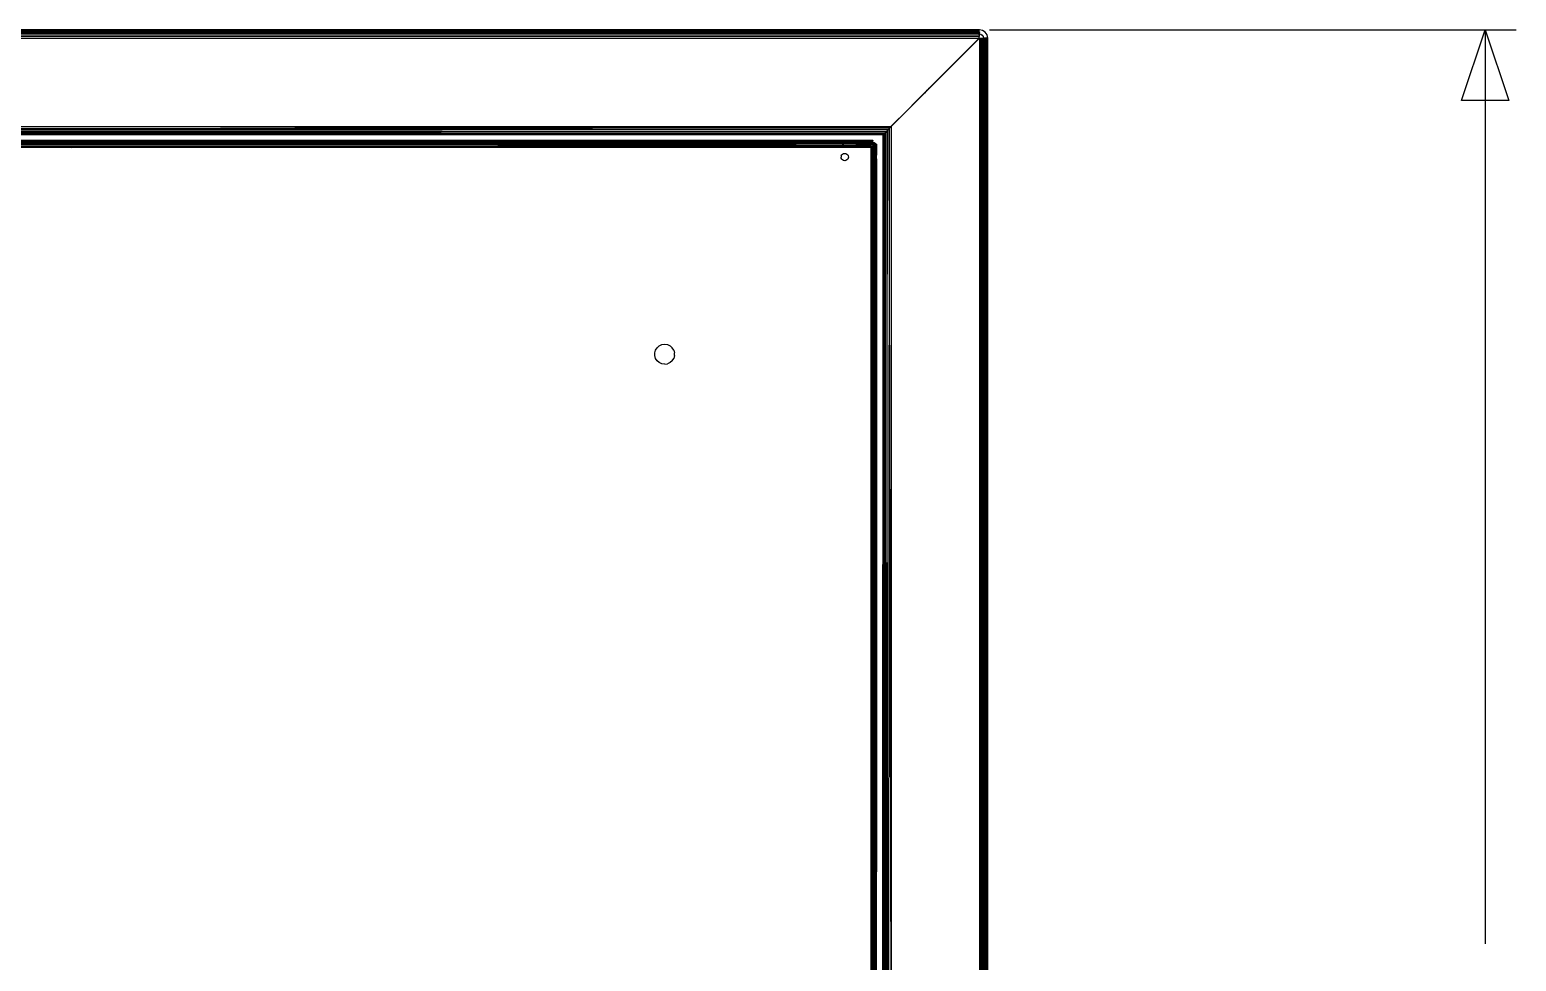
# Model space of a CAD drawing. Header units: inches. Extents: x 12 to 4610, y 7 to 3258.
# Drawn here: x 1232 to 1940, y 2201 to 2644 of the extents above; entities that cross this region are included whole.
import ezdxf

# ---------------------------------------------------------------- set-up
doc = ezdxf.new("R2010")
doc.units = ezdxf.units.IN
doc.header["$MEASUREMENT"] = 0

msp = doc.modelspace()

# ---------------------------------------------------------------- linework, layer by layer
for p, q in [((1683.9, 2642), (693.19, 2641.61)), ((693.19, 2641.61), (1683.9, 2641.23)), ((1683.9, 2642), (693.43, 2641.91)), ((1683.91, 2642.69), (693.97, 2642.46)), ((693.97, 2642.46), (1683.9, 2642)), ((1683.91, 2643.3), (694.51, 2642.95)), ((694.51, 2642.95), (1683.91, 2642.69)), ((1683.9, 2643.79), (695.05, 2643.39)), ((695.05, 2643.39), (1683.91, 2643.3)), ((697.76, 2644.42), (1683.94, 2644.39)), ((697.76, 2644.39), (1683.94, 2644.39)), ((1683.94, 2644.39), (697.76, 2644.29)), ((697.76, 2644.29), (1683.93, 2644.16)), ((1683.93, 2644.16), (697.76, 2644.16)), ((1683.93, 2644.16), (697.76, 2644.07)), ((697.76, 2644.07), (1683.9, 2643.79)), ((697.76, 2643.77), (1683.9, 2643.79)), ((1190.85, 2644.47), (1683.94, 2644.39)), ((1683.95, 2644.47), (1190.85, 2644.47)), ((1683.9, 2643.79), (1683.93, 2644.04)), ((1683.92, 2643.79), (1683.9, 2643.79)), ((1683.9, 2642.47), (1683.91, 2642.69)), ((1683.9, 2642.47), (1683.95, 2642.47)), ((1683.9, 2642.43), (1683.9, 2642.47)), ((1683.9, 2642.43), (1683.94, 2642.43)), ((1683.9, 2642.31), (1683.9, 2642.43)), ((1683.93, 2642.31), (1683.9, 2642.43)), ((1683.93, 2642.31), (1683.9, 2642.31)), ((1683.92, 2642.27), (1683.9, 2642.31)), ((1683.91, 2642.18), (1683.9, 2642.15)), ((1683.9, 2642.15), (1683.92, 2642.13)), ((1683.92, 2642.13), (1683.9, 2642)), ((1683.9, 2642), (1683.91, 2641.88)), ((1683.91, 2641.58), (1683.9, 2641.23)), ((1683.91, 2643.3), (1683.92, 2643.53)), ((1683.92, 2642.81), (1683.91, 2643.3)), ((1683.91, 2642.69), (1683.92, 2642.81)), ((1683.91, 2642.69), (1683.95, 2642.47)), ((1683.91, 2642.18), (1683.92, 2642.27)), ((1683.91, 2642.18), (1683.92, 2642.13)), ((1683.91, 2641.88), (1683.91, 2641.58)), ((1683.92, 2643.79), (1683.93, 2644.04)), ((1683.92, 2643.53), (1683.92, 2643.79)), ((1683.95, 2643.47), (1683.92, 2643.53)), ((1683.95, 2643.12), (1683.92, 2642.81)), ((1683.92, 2642.81), (1683.95, 2642.47)), ((1683.93, 2642.31), (1683.92, 2642.27)), ((1683.93, 2644.16), (1683.94, 2644.39)), ((1683.93, 2644.13), (1683.93, 2644.16)), ((1683.93, 2644.04), (1683.93, 2644.13)), ((1683.94, 2642.43), (1683.93, 2642.31)), ((1683.94, 2644.39), (1683.95, 2644.47)), ((1683.95, 2642.47), (1683.94, 2642.43)), ((1685.48, 2644.16), (1683.95, 2644.47)), ((1683.95, 2643.47), (1683.95, 2643.12)), ((1683.95, 2642.47), (1684.71, 2642.31)), ((1684.71, 2642.31), (1685.36, 2641.88)), ((1685.36, 2641.88), (1685.8, 2641.23)), ((1686.78, 2643.3), (1685.48, 2644.16)), ((1687.64, 2642), (1686.78, 2643.3)), ((1687.95, 2640.47), (1687.64, 2642)), ((1688.74, 2644.48), (1939.72, 2644.48)), ((1688.74, 2644.48), (1935.8, 2644.48)), ((1924.95, 2644.48), (1924.95, 2209.13)), ((1683.9, 2641.23), (693.01, 2641.26)), ((1188.37, 2640.47), (1683.88, 2640.47)), ((1683.95, 2640.4), (1661.43, 2617.88)), ((1661.68, 2618.27), (1683.88, 2640.47)), ((1683.88, 2640.47), (1683.9, 2641.23)), ((1683.95, 2640.4), (1684.71, 2640.41)), ((1683.95, 2640.4), (1683.95, 2144.89)), ((1684.71, 2640.41), (1685.06, 2640.42)), ((1685.09, 1649.71), (1684.71, 2640.41)), ((1684.71, 2640.41), (1684.74, 1649.53)), ((1685.06, 2640.42), (1685.36, 2640.43)), ((1685.48, 2640.41), (1685.09, 1649.71)), ((1685.36, 2640.43), (1685.48, 2640.41)), ((1685.4, 1649.95), (1685.48, 2640.41)), ((1685.48, 2640.41), (1685.61, 2640.44)), ((1685.48, 2640.41), (1685.94, 1650.49)), ((1685.61, 2640.44), (1685.8, 2640.45)), ((1685.63, 2640.42), (1685.61, 2640.44)), ((1685.63, 2640.42), (1685.8, 2640.42)), ((1685.8, 2641.23), (1685.95, 2640.47)), ((1685.8, 2640.45), (1685.8, 2640.42)), ((1685.8, 2640.45), (1685.86, 2640.44)), ((1685.8, 2640.42), (1685.86, 2640.44)), ((1685.86, 2640.44), (1685.91, 2640.46)), ((1685.86, 2640.44), (1685.91, 2640.42)), ((1685.91, 2640.46), (1685.95, 2640.47)), ((1685.91, 2640.42), (1685.91, 2640.46)), ((1685.95, 2640.42), (1685.91, 2640.42)), ((1685.94, 1650.49), (1686.17, 2640.42)), ((1685.95, 2640.47), (1685.95, 2640.42)), ((1685.95, 2640.47), (1686.29, 2640.45)), ((1685.95, 2640.47), (1686.14, 2640.42)), ((1686.14, 2640.42), (1685.95, 2640.42)), ((1686.17, 2640.42), (1686.14, 2640.42)), ((1686.34, 2640.43), (1686.17, 2640.42)), ((1686.43, 1651.03), (1686.17, 2640.42)), ((1686.29, 2640.45), (1686.41, 2640.45)), ((1686.41, 2640.45), (1686.34, 2640.43)), ((1686.65, 2640.45), (1686.41, 2640.45)), ((1686.78, 2640.43), (1686.43, 1651.03)), ((1686.78, 2640.43), (1686.65, 2640.45)), ((1686.8, 2640.45), (1686.78, 2640.43)), ((1686.87, 1651.57), (1686.78, 2640.43)), ((1686.91, 2640.44), (1686.8, 2640.45)), ((1687.28, 2640.44), (1686.87, 1651.57)), ((1686.95, 2640.47), (1686.91, 2640.44)), ((1686.99, 2640.44), (1686.91, 2640.44)), ((1686.99, 2640.44), (1686.95, 2640.47)), ((1687.09, 2640.44), (1686.99, 2640.44)), ((1687.28, 2640.44), (1687.09, 2640.44)), ((1687.25, 1652.11), (1687.28, 2640.44)), ((1687.41, 2640.46), (1687.28, 2640.44)), ((1687.55, 1652.65), (1687.28, 2640.44)), ((1687.5, 2640.46), (1687.41, 2640.46)), ((1687.64, 2640.45), (1687.5, 2640.46)), ((1687.64, 2640.45), (1687.55, 1652.65)), ((1687.87, 2640.46), (1687.64, 2640.45)), ((1687.77, 1653.19), (1687.64, 2640.45)), ((1687.87, 2640.46), (1687.77, 1653.19)), ((1687.95, 2640.47), (1687.87, 2640.46)), ((1687.9, 1653.73), (1687.87, 2640.46)), ((1687.95, 2147.37), (1687.87, 2640.46)), ((1687.95, 2147.37), (1687.95, 2640.47)), ((1655.55, 2612.14), (1657.48, 2614.07)), ((1657.55, 2614), (1655.55, 2612)), ((1657.48, 2614.07), (1657.89, 2614.48)), ((1657.55, 2614.07), (1657.48, 2614.07)), ((1658.06, 2614.51), (1657.55, 2614)), ((1657.55, 2614), (1657.55, 2614.07)), ((1657.89, 2614.48), (1657.96, 2614.54)), ((1658.06, 2614.51), (1657.89, 2614.48)), ((1657.96, 2614.54), (1658.18, 2614.77)), ((1657.96, 2614.54), (1658.1, 2614.54)), ((1658.1, 2614.54), (1658.06, 2614.51)), ((1658.26, 2614.71), (1658.1, 2614.54)), ((1658.18, 2614.77), (1658.24, 2614.82)), ((1658.25, 2614.77), (1658.18, 2614.77)), ((1658.24, 2614.82), (1658.42, 2615.01)), ((1658.25, 2614.77), (1658.24, 2614.82)), ((1658.26, 2614.71), (1658.25, 2614.77)), ((1658.37, 2614.82), (1658.26, 2614.71)), ((1658.69, 2615.14), (1658.37, 2614.82)), ((1658.42, 2615.01), (1658.37, 2614.82)), ((1658.42, 2615.01), (1658.55, 2615.14)), ((1658.55, 2615.14), (1659.05, 2615.64)), ((1658.69, 2615.14), (1658.55, 2615.14)), ((1659.15, 2615.6), (1658.69, 2615.14)), ((1659.05, 2615.64), (1659.12, 2615.71)), ((1659.14, 2615.64), (1659.05, 2615.64)), ((1659.12, 2615.71), (1659.58, 2616.16)), ((1659.14, 2615.64), (1659.12, 2615.71)), ((1659.15, 2615.6), (1659.14, 2615.64)), ((1659.53, 2615.97), (1659.15, 2615.6)), ((1659.8, 2616.24), (1659.53, 2615.97)), ((1659.58, 2616.16), (1659.53, 2615.97)), ((1659.58, 2616.16), (1659.66, 2616.24)), ((1659.66, 2616.24), (1660.06, 2616.65)), ((1659.8, 2616.24), (1659.66, 2616.24)), ((1660.11, 2616.56), (1659.8, 2616.24)), ((1660.06, 2616.65), (1660.65, 2617.24)), ((1660.11, 2616.56), (1660.06, 2616.65)), ((1660.57, 2617.02), (1660.11, 2616.56)), ((1661.24, 2617.69), (1660.57, 2617.02)), ((1660.65, 2617.24), (1660.57, 2617.02)), ((1660.65, 2617.24), (1661.1, 2617.69)), ((1661.1, 2617.69), (1661.68, 2618.27)), ((1661.1, 2617.69), (1661.24, 2617.69)), ((1661.43, 2617.88), (1661.24, 2617.69)), ((1661.68, 2618.27), (1661.43, 2617.88)), ((1641.95, 2598.54), (1649.81, 2606.4)), ((1649.95, 2606.4), (1641.95, 2598.4)), ((1649.81, 2606.4), (1653.48, 2610.07)), ((1649.95, 2606.4), (1649.81, 2606.4)), ((1653.55, 2610), (1649.95, 2606.4)), ((1653.48, 2610.07), (1653.58, 2610.17)), ((1653.55, 2610.07), (1653.48, 2610.07)), ((1653.94, 2610.39), (1653.55, 2610)), ((1653.55, 2610.07), (1653.66, 2610.25)), ((1653.58, 2610.17), (1653.55, 2610.07)), ((1653.55, 2610), (1653.55, 2610.07)), ((1653.58, 2610.17), (1653.66, 2610.25)), ((1653.66, 2610.25), (1653.94, 2610.53)), ((1654.12, 2610.57), (1653.94, 2610.39)), ((1653.94, 2610.53), (1653.98, 2610.57)), ((1653.94, 2610.39), (1653.94, 2610.53)), ((1653.98, 2610.57), (1654.01, 2610.6)), ((1654.12, 2610.57), (1653.98, 2610.57)), ((1654.01, 2610.6), (1654.31, 2610.9)), ((1654.01, 2610.6), (1654.26, 2610.71)), ((1654.26, 2610.71), (1654.12, 2610.57)), ((1654.31, 2610.76), (1654.26, 2610.71)), ((1654.31, 2610.9), (1654.66, 2611.25)), ((1654.66, 2611.11), (1654.31, 2610.76)), ((1654.31, 2610.9), (1654.31, 2610.76)), ((1654.66, 2611.25), (1654.96, 2611.55)), ((1654.96, 2611.41), (1654.66, 2611.11)), ((1654.66, 2611.25), (1654.66, 2611.11)), ((1654.96, 2611.55), (1655.11, 2611.7)), ((1655.21, 2611.66), (1654.96, 2611.41)), ((1654.96, 2611.41), (1654.96, 2611.55)), ((1655.11, 2611.7), (1655.21, 2611.8)), ((1655.11, 2611.7), (1655.21, 2611.73)), ((1655.21, 2611.8), (1655.4, 2611.99)), ((1655.21, 2611.73), (1655.21, 2611.8)), ((1655.21, 2611.73), (1655.31, 2611.76)), ((1655.31, 2611.76), (1655.21, 2611.66)), ((1655.21, 2611.66), (1655.21, 2611.73)), ((1655.4, 2611.84), (1655.31, 2611.76)), ((1655.4, 2611.99), (1655.51, 2612.1)), ((1655.4, 2611.84), (1655.4, 2611.99)), ((1655.51, 2611.96), (1655.4, 2611.84)), ((1655.51, 2612.1), (1655.55, 2612.14)), ((1655.51, 2612.1), (1655.51, 2611.96)), ((1655.55, 2612), (1655.51, 2611.96)), ((1655.55, 2612.14), (1655.55, 2612)), ((1641.24, 2597.69), (734.09, 2596.94)), ((734.09, 2596.94), (1639.91, 2596.25)), ((1640.53, 2596.94), (734.09, 2596.94)), ((1639.91, 2596.25), (734.09, 2595.64)), ((734.09, 2595.64), (1639.05, 2595.14)), ((1639.41, 2595.64), (734.09, 2595.64)), ((1639.05, 2595.14), (734.09, 2594.77)), ((1638.81, 2594.77), (734.09, 2594.77)), ((734.09, 2594.77), (1638.25, 2594.54)), ((1638.25, 2594.54), (1135.77, 2594.47)), ((1637.88, 2594.47), (1135.77, 2594.47)), ((1187.95, 2591.87), (1633.25, 2591.87)), ((1187.95, 2591.87), (1633.25, 2591.78)), ((1187.98, 2598.47), (1641.88, 2598.47)), ((1187.98, 2598.47), (1641.24, 2597.69)), ((1633.25, 2591.87), (1633.25, 2591.78)), ((1637.95, 2594.48), (1637.88, 2594.47)), ((1638.25, 2594.54), (1637.95, 2594.48)), ((1637.95, 2594.4), (1637.95, 2594.48)), ((1637.99, 2594.42), (1637.95, 2142.46)), ((1637.99, 2594.42), (1637.95, 2594.4)), ((1637.95, 2594.4), (1637.95, 2142.46)), ((1637.95, 2052.07), (1638.12, 2594.4)), ((1638.12, 2594.4), (1637.95, 2142.46)), ((1638.12, 2594.44), (1637.99, 2594.42)), ((1638.12, 2594.4), (1637.99, 2594.42)), ((1638.12, 2594.4), (1638.12, 2594.44)), ((1638.25, 2594.44), (1638.12, 2594.44)), ((1638.12, 2594.44), (1638.25, 2594.4)), ((1638.25, 2594.4), (1638.12, 2594.4)), ((1638.12, 2594.4), (1638.26, 1709.68)), ((1638.38, 2594.54), (1638.25, 2594.54)), ((1638.25, 2594.44), (1638.25, 2594.54)), ((1638.33, 2594.46), (1638.25, 2594.44)), ((1638.25, 2594.4), (1638.25, 2594.44)), ((1638.25, 2594.4), (1638.33, 2594.4)), ((1638.26, 1709.68), (1638.25, 2594.4)), ((1638.26, 1709.68), (1638.33, 2594.4)), ((1638.62, 2594.4), (1638.26, 1709.68)), ((1638.62, 2594.48), (1638.33, 2594.46)), ((1638.33, 2594.46), (1638.62, 2594.46)), ((1638.33, 2594.4), (1638.33, 2594.46)), ((1638.33, 2594.4), (1638.62, 2594.4)), ((1638.78, 2594.73), (1638.38, 2594.54)), ((1638.78, 2594.73), (1638.62, 2594.48)), ((1638.62, 2594.46), (1638.62, 2594.48)), ((1638.62, 2594.4), (1638.62, 2594.46)), ((1639.12, 1690.52), (1638.62, 2594.4)), ((1638.81, 2594.77), (1638.78, 2594.73)), ((1639.05, 2595.14), (1638.81, 2594.77)), ((1639.26, 2595.46), (1639.05, 2595.14)), ((1640.06, 2596.44), (1639.12, 1690.52)), ((1639.12, 1690.52), (1639.26, 2595.46)), ((1639.41, 2595.64), (1639.26, 2595.46)), ((1639.91, 2596.25), (1639.41, 2595.64)), ((1640.06, 2596.44), (1639.91, 2596.25)), ((1640.53, 2596.94), (1640.06, 2596.44)), ((1640.42, 1690.52), (1640.06, 2596.44)), ((1640.98, 2597.42), (1640.42, 1690.52)), ((1640.98, 2597.42), (1640.53, 2596.94)), ((1641.19, 2597.63), (1640.98, 2597.42)), ((1641.95, 2144.46), (1640.98, 2597.42)), ((1641.59, 2598.02), (1641.24, 2597.69)), ((1641.24, 2597.69), (1641.33, 2597.69)), ((1641.33, 2597.69), (1641.38, 2597.69)), ((1641.59, 2598.02), (1641.38, 2597.69)), ((1641.59, 2598.02), (1641.62, 2598.07)), ((1641.62, 2598.07), (1641.66, 2598.11)), ((1641.88, 2598.47), (1641.66, 2598.11)), ((1641.95, 2598.4), (1641.66, 2598.11)), ((1641.88, 2598.47), (1641.95, 2598.54)), ((1641.95, 2598.4), (1641.95, 2598.54)), ((1641.95, 2598.4), (1641.95, 2144.46)), ((1633.25, 2591.78), (742.65, 2591.78)), ((1633.25, 2591.55), (742.65, 2591.55)), ((742.65, 2591.21), (1633.25, 2591.21)), ((1633.25, 2590.83), (742.65, 2590.83)), ((742.65, 2590.49), (1633.25, 2590.49)), ((742.65, 2590.25), (1633.25, 2590.25)), ((742.7, 2590.11), (1633.25, 2590.11)), ((743.05, 2588.93), (1632.4, 2589.11)), ((1632.4, 2589.11), (743.05, 2589.11)), ((743.05, 2588.93), (1632.41, 2588.93)), ((1632.41, 2588.93), (743.05, 2588.67)), ((1632.44, 2588.68), (743.05, 2588.67)), ((1633.25, 2590.11), (982.17, 2589.98)), ((982.17, 2589.98), (1596.67, 2589.97)), ((1009.85, 2589.17), (1454.51, 2589.17)), ((1028.87, 2590.17), (1286.9, 2590.17)), ((1632.44, 2588.68), (1187.75, 2588.37)), ((1251.28, 2588.37), (1187.75, 2588.37)), ((1251.28, 2588.37), (1632.44, 2588.68)), ((1314.81, 2588.37), (1251.28, 2588.37)), ((1286.9, 2590.17), (1385.86, 2590.17)), ((1286.9, 2590.17), (1596.67, 2589.97)), ((1632.44, 2588.68), (1314.81, 2588.37)), ((1632.45, 2588.37), (1314.81, 2588.37)), ((1385.86, 2590.17), (1633.25, 2590.25)), ((1633.25, 2590.11), (1385.86, 2590.17)), ((1633.25, 2590.17), (1385.86, 2590.17)), ((1632.4, 2589.11), (1454.51, 2589.17)), ((1618.98, 2589.17), (1454.51, 2589.17)), ((1618.98, 2589.96), (1596.67, 2589.97)), ((1618.19, 2584.41), (1618.43, 2584.9)), ((1618.43, 2584.9), (1618.82, 2585.28)), ((1618.82, 2585.28), (1619.31, 2585.53)), ((1618.98, 2589.96), (1619.05, 2589.96)), ((1618.98, 2589.96), (1619.05, 2589.93)), ((1618.98, 2589.93), (1618.98, 2589.96)), ((1619.05, 2589.93), (1618.98, 2589.93)), ((1618.98, 2589.85), (1618.98, 2589.93)), ((1618.98, 2589.85), (1619.05, 2589.85)), ((1618.98, 2589.7), (1618.98, 2589.85)), ((1618.98, 2589.7), (1619.05, 2589.7)), ((1618.98, 2589.67), (1618.98, 2589.7)), ((1618.98, 2589.67), (1619.05, 2589.67)), ((1618.98, 2589.5), (1618.98, 2589.67)), ((1618.98, 2589.5), (1619.05, 2589.5)), ((1618.98, 2589.37), (1618.98, 2589.5)), ((1619.05, 2589.37), (1618.98, 2589.37)), ((1618.98, 2589.25), (1618.98, 2589.37)), ((1618.98, 2589.25), (1619.05, 2589.25)), ((1618.98, 2589.17), (1618.98, 2589.25)), ((1619.05, 2589.17), (1618.98, 2589.17)), ((1625.1, 2589.97), (1619.05, 2589.96)), ((1619.05, 2589.96), (1619.05, 2589.93)), ((1619.05, 2589.93), (1619.05, 2589.85)), ((1619.05, 2589.85), (1619.05, 2589.7)), ((1619.05, 2589.7), (1619.05, 2589.67)), ((1619.05, 2589.67), (1619.05, 2589.5)), ((1619.05, 2589.5), (1619.05, 2589.37)), ((1619.05, 2589.37), (1619.05, 2589.25)), ((1619.05, 2589.25), (1619.05, 2589.17)), ((1632.39, 2589.17), (1619.05, 2589.17)), ((1619.31, 2585.53), (1619.85, 2585.62)), ((1619.85, 2585.62), (1620.39, 2585.53)), ((1620.39, 2585.53), (1620.88, 2585.28)), ((1620.88, 2585.28), (1621.27, 2584.9)), ((1621.27, 2584.9), (1621.51, 2584.41)), ((1625.1, 2589.97), (1632.45, 2589.97)), ((1632.39, 2589.17), (1632.4, 2589.11)), ((1632.39, 2589.17), (1632.42, 2589.17)), ((1632.4, 2589.11), (1632.42, 2589.17)), ((1632.4, 2589.11), (1632.43, 2588.98)), ((1632.41, 2588.93), (1632.43, 2588.98)), ((1632.41, 2588.93), (1632.44, 2588.68)), ((1632.42, 2589.17), (1632.45, 2589.17)), ((1632.43, 2588.98), (1632.45, 2589.17)), ((1632.45, 2588.37), (1632.44, 2588.68)), ((1632.45, 2589.97), (1633.25, 2589.98)), ((1632.45, 2589.97), (1632.71, 2589.93)), ((1632.76, 2589.11), (1632.45, 2589.17)), ((1632.76, 2588.37), (1632.45, 2588.37)), ((1632.45, 2575.97), (1632.45, 2588.37)), ((1632.71, 2589.93), (1632.76, 2589.94)), ((1632.75, 2575.97), (1632.76, 2588.37)), ((1632.76, 2589.94), (1632.82, 2589.92)), ((1633.02, 2588.93), (1632.76, 2589.11)), ((1633.02, 2588.37), (1632.76, 2588.37)), ((1632.82, 2589.92), (1632.86, 2589.91)), ((1633.25, 2589.93), (1632.86, 2589.91)), ((1632.93, 2589.89), (1632.86, 2589.91)), ((1632.93, 2589.89), (1633.06, 2589.85)), ((1633.19, 2588.67), (1633.02, 2588.93)), ((1633.19, 2588.37), (1633.02, 2588.37)), ((1633.02, 2575.97), (1633.02, 2588.37)), ((1633.06, 2589.85), (1633.18, 2589.78)), ((1633.18, 2589.78), (1633.25, 2589.75)), ((1633.25, 2588.37), (1633.19, 2588.67)), ((1633.25, 2588.37), (1633.19, 2588.37)), ((1633.19, 2588.37), (1633.19, 2575.97)), ((1633.25, 2591.55), (1633.25, 2591.78)), ((1633.25, 2591.21), (1633.25, 2591.55)), ((1633.25, 2590.97), (1633.25, 2591.21)), ((1633.25, 2590.97), (1633.86, 2590.85)), ((1633.25, 2590.83), (1633.25, 2590.97)), ((1633.25, 2590.49), (1633.25, 2590.83)), ((1633.25, 2590.25), (1633.25, 2590.49)), ((1633.25, 2590.17), (1633.25, 2590.25)), ((1633.25, 2590.17), (1633.25, 2590.11)), ((1633.56, 2590.11), (1633.25, 2590.17)), ((1633.25, 2590.11), (1633.25, 2589.98)), ((1633.33, 2589.97), (1633.25, 2589.98)), ((1633.25, 2589.98), (1633.25, 2589.93)), ((1633.25, 2589.93), (1633.25, 2589.75)), ((1633.25, 2589.75), (1633.34, 2589.7)), ((1633.25, 2589.75), (1633.25, 2589.61)), ((1633.25, 2589.49), (1633.34, 2589.7)), ((1633.34, 2589.7), (1633.25, 2589.61)), ((1633.25, 2589.61), (1633.25, 2589.49)), ((1633.25, 2589.49), (1633.25, 2589.37)), ((1633.33, 2589.37), (1633.25, 2589.37)), ((1633.25, 2589.37), (1633.25, 2589.03)), ((1633.33, 2589.07), (1633.25, 2589.03)), ((1633.25, 2589.03), (1633.25, 2588.73)), ((1633.25, 2588.73), (1633.33, 2588.82)), ((1633.25, 2588.73), (1633.25, 2588.67)), ((1633.33, 2588.67), (1633.25, 2588.67)), ((1633.25, 2588.67), (1633.25, 2588.63)), ((1633.25, 2588.63), (1633.33, 2588.58)), ((1633.25, 2588.63), (1633.25, 2588.37)), ((1633.25, 2588.37), (1633.33, 2588.37)), ((1633.25, 2588.37), (1633.25, 2584.72)), ((1633.57, 2589.97), (1633.33, 2589.97)), ((1633.34, 2589.7), (1633.33, 2589.97)), ((1633.33, 2589.37), (1633.34, 2589.7)), ((1633.57, 2589.37), (1633.33, 2589.37)), ((1633.33, 2589.07), (1633.33, 2589.37)), ((1633.57, 2589.17), (1633.33, 2589.07)), ((1633.33, 2588.82), (1633.33, 2589.07)), ((1633.33, 2588.82), (1633.57, 2589.05)), ((1633.33, 2588.67), (1633.33, 2588.82)), ((1633.57, 2588.68), (1633.33, 2588.67)), ((1633.33, 2588.58), (1633.33, 2588.67)), ((1633.33, 2588.58), (1633.57, 2588.42)), ((1633.33, 2588.37), (1633.33, 2588.58)), ((1633.33, 2588.37), (1633.58, 2588.37)), ((1633.33, 2584.72), (1633.33, 2588.37)), ((1633.34, 2589.7), (1633.58, 2589.5)), ((1633.76, 2589.97), (1633.56, 2590.11)), ((1633.76, 2589.97), (1633.57, 2589.97)), ((1633.57, 2589.97), (1633.58, 2589.5)), ((1633.58, 2589.5), (1633.57, 2589.37)), ((1633.7, 2589.37), (1633.57, 2589.37)), ((1633.57, 2589.37), (1633.57, 2589.17)), ((1633.57, 2589.05), (1633.78, 2589.26)), ((1633.78, 2589.26), (1633.57, 2589.17)), ((1633.57, 2589.17), (1633.57, 2589.05)), ((1633.57, 2589.05), (1633.57, 2588.68)), ((1633.91, 2588.68), (1633.57, 2588.68)), ((1633.57, 2588.68), (1633.57, 2588.42)), ((1633.57, 2588.42), (1633.65, 2588.37)), ((1633.57, 2588.42), (1633.58, 2588.37)), ((1633.58, 2589.5), (1633.64, 2589.42)), ((1633.58, 2588.37), (1633.65, 2588.37)), ((1633.58, 2588.37), (1633.58, 2584.72)), ((1633.64, 2589.42), (1633.68, 2589.4)), ((1633.65, 2588.37), (1633.91, 2588.59)), ((1633.65, 2588.37), (1633.93, 2588.37)), ((1633.7, 2589.37), (1633.68, 2589.4)), ((1633.78, 2589.26), (1633.7, 2589.37)), ((1633.91, 2589.37), (1633.7, 2589.37)), ((1633.82, 2589.93), (1633.76, 2589.97)), ((1633.91, 2589.97), (1633.76, 2589.97)), ((1633.78, 2589.26), (1633.91, 2589)), ((1633.91, 2589.79), (1633.82, 2589.93)), ((1633.86, 2590.85), (1634.38, 2590.5)), ((1634.05, 2589.97), (1633.91, 2589.97)), ((1633.91, 2589.97), (1633.91, 2589.79)), ((1633.99, 2589.67), (1633.91, 2589.79)), ((1633.91, 2589.79), (1633.91, 2589.37)), ((1634.05, 2589.37), (1633.91, 2589.37)), ((1633.91, 2589.37), (1633.91, 2589)), ((1633.91, 2589), (1633.93, 2588.98)), ((1633.96, 2588.87), (1633.91, 2588.68)), ((1634, 2588.66), (1633.91, 2588.68)), ((1633.91, 2588.68), (1633.91, 2588.59)), ((1633.91, 2588.59), (1634, 2588.66)), ((1633.91, 2588.59), (1633.93, 2588.37)), ((1633.95, 2588.91), (1633.93, 2588.98)), ((1633.93, 2588.98), (1633.94, 2588.94)), ((1633.93, 2588.37), (1634.05, 2588.37)), ((1633.93, 2588.37), (1633.93, 2584.72)), ((1633.94, 2588.94), (1633.95, 2588.91)), ((1633.95, 2588.91), (1633.96, 2588.87)), ((1633.96, 2588.87), (1634.02, 2588.68)), ((1634.05, 2589.37), (1633.99, 2589.67)), ((1634.02, 2588.68), (1634, 2588.66)), ((1634, 2588.66), (1634.05, 2588.37)), ((1634.05, 2589.37), (1634.05, 2589.97)), ((1634.11, 2589.97), (1634.05, 2589.97)), ((1634.05, 2588.37), (1634.05, 2589.37)), ((1634.11, 2589.37), (1634.05, 2589.37)), ((1634.05, 2588.37), (1634.05, 2584.72)), ((1634.15, 2589.97), (1634.11, 2589.97)), ((1634.11, 2589.37), (1634.11, 2589.97)), ((1634.15, 2589.37), (1634.11, 2589.37)), ((1634.11, 2584.72), (1634.11, 2589.37)), ((1634.15, 2589.97), (1634.29, 2589.97)), ((1634.15, 2589.37), (1634.15, 2589.97)), ((1634.29, 2589.37), (1634.15, 2589.37)), ((1634.15, 2584.72), (1634.15, 2589.37)), ((1634.63, 2589.97), (1634.29, 2589.97)), ((1634.29, 2589.97), (1634.29, 2589.37)), ((1634.29, 2589.37), (1634.29, 2584.72)), ((1634.38, 2590.5), (1634.73, 2589.98)), ((1634.63, 2589.97), (1634.73, 2589.98)), ((1634.63, 2589.97), (1634.63, 2589.37)), ((1634.85, 2589.37), (1634.63, 2589.37)), ((1634.63, 2589.37), (1634.63, 2584.72)), ((1634.73, 2589.98), (1634.85, 2589.37)), ((1634.87, 2589.97), (1634.73, 2589.98)), ((1634.87, 2589.97), (1634.85, 2589.37)), ((1634.85, 2584.72), (1634.85, 2589.37)), ((1634.95, 2589.97), (1634.87, 2589.97)), ((1634.95, 2589.97), (1634.95, 2584.72)), ((1618.19, 2584.41), (1618.1, 2583.87)), ((1618.19, 2583.33), (1618.1, 2583.87)), ((1618.43, 2582.84), (1618.19, 2583.33)), ((1618.82, 2582.45), (1618.43, 2582.84)), ((1619.31, 2582.2), (1618.82, 2582.45)), ((1619.85, 2582.12), (1619.31, 2582.2)), ((1620.39, 2582.2), (1619.85, 2582.12)), ((1620.88, 2582.45), (1620.39, 2582.2)), ((1621.27, 2582.84), (1620.88, 2582.45)), ((1621.51, 2583.33), (1621.27, 2582.84)), ((1621.51, 2584.41), (1621.6, 2583.87)), ((1621.6, 2583.87), (1621.51, 2583.33)), ((1633.25, 2584.72), (1633.25, 2584.63)), ((1633.33, 2584.72), (1633.25, 2584.72)), ((1633.25, 2584.63), (1633.25, 2584.38)), ((1633.33, 2584.63), (1633.25, 2584.63)), ((1633.25, 2584.38), (1633.25, 2584)), ((1633.25, 2584.38), (1633.33, 2584.38)), ((1633.25, 2584), (1633.25, 2583.51)), ((1633.33, 2584), (1633.25, 2584)), ((1633.25, 2583.51), (1633.25, 2582.97)), ((1633.25, 2583.51), (1633.33, 2583.51)), ((1633.25, 2582.43), (1633.25, 2582.97)), ((1633.25, 2582.97), (1633.33, 2582.97)), ((1633.25, 2581.94), (1633.25, 2582.43)), ((1633.25, 2582.43), (1633.33, 2582.43)), ((1633.25, 2581.55), (1633.25, 2581.94)), ((1633.33, 2581.94), (1633.25, 2581.94)), ((1633.25, 2581.55), (1633.25, 2581.3)), ((1633.25, 2581.55), (1633.33, 2581.55)), ((1633.25, 2581.3), (1633.25, 2581.22)), ((1633.33, 2581.3), (1633.25, 2581.3)), ((1633.25, 2581.22), (1633.25, 2575.97)), ((1633.33, 2581.22), (1633.25, 2581.22)), ((1633.58, 2584.72), (1633.33, 2584.72)), ((1633.33, 2584.63), (1633.33, 2584.72)), ((1633.58, 2584.63), (1633.33, 2584.63)), ((1633.33, 2584.38), (1633.33, 2584.63)), ((1633.33, 2584.38), (1633.58, 2584.38)), ((1633.33, 2584), (1633.33, 2584.38)), ((1633.58, 2584), (1633.33, 2584)), ((1633.33, 2583.51), (1633.33, 2584)), ((1633.33, 2583.51), (1633.58, 2583.51)), ((1633.33, 2582.97), (1633.33, 2583.51)), ((1633.33, 2582.97), (1633.58, 2582.97)), ((1633.33, 2582.43), (1633.33, 2582.97)), ((1633.33, 2582.43), (1633.58, 2582.43)), ((1633.33, 2581.94), (1633.33, 2582.43)), ((1633.58, 2581.94), (1633.33, 2581.94)), ((1633.33, 2581.55), (1633.33, 2581.94)), ((1633.33, 2581.55), (1633.58, 2581.55)), ((1633.33, 2581.3), (1633.33, 2581.55)), ((1633.58, 2581.3), (1633.33, 2581.3)), ((1633.33, 2581.22), (1633.33, 2581.3)), ((1633.58, 2581.22), (1633.33, 2581.22)), ((1633.33, 2575.97), (1633.33, 2581.22)), ((1633.93, 2584.72), (1633.58, 2584.72)), ((1633.58, 2584.72), (1633.58, 2584.63)), ((1633.93, 2584.63), (1633.58, 2584.63)), ((1633.58, 2584.63), (1633.58, 2584.38)), ((1633.58, 2584.38), (1633.93, 2584.38)), ((1633.58, 2584.38), (1633.58, 2584)), ((1633.93, 2584), (1633.58, 2584)), ((1633.58, 2584), (1633.58, 2583.51)), ((1633.58, 2583.51), (1633.93, 2583.51)), ((1633.58, 2583.51), (1633.58, 2582.97)), ((1633.58, 2582.97), (1633.93, 2582.97)), ((1633.58, 2582.97), (1633.58, 2582.43)), ((1633.58, 2582.43), (1633.93, 2582.43)), ((1633.58, 2582.43), (1633.58, 2581.94)), ((1633.93, 2581.94), (1633.58, 2581.94)), ((1633.58, 2581.94), (1633.58, 2581.55)), ((1633.58, 2581.55), (1633.93, 2581.55)), ((1633.58, 2581.55), (1633.58, 2581.3)), ((1633.93, 2581.3), (1633.58, 2581.3)), ((1633.58, 2581.3), (1633.58, 2581.22)), ((1633.93, 2581.22), (1633.58, 2581.22)), ((1633.58, 2581.22), (1633.58, 2575.97)), ((1634.05, 2584.72), (1633.93, 2584.72)), ((1633.93, 2584.72), (1633.93, 2584.63)), ((1634.05, 2584.63), (1633.93, 2584.63)), ((1633.93, 2584.63), (1633.93, 2584.38)), ((1633.93, 2584.38), (1634.05, 2584.38)), ((1633.93, 2584.38), (1633.93, 2584)), ((1634.05, 2584), (1633.93, 2584)), ((1633.93, 2584), (1633.93, 2583.51)), ((1633.93, 2583.51), (1634.05, 2583.51)), ((1633.93, 2583.51), (1633.93, 2582.97)), ((1633.93, 2582.97), (1634.05, 2582.97)), ((1633.93, 2582.97), (1633.93, 2582.43)), ((1633.93, 2582.43), (1634.05, 2582.43)), ((1633.93, 2582.43), (1633.93, 2581.94)), ((1634.05, 2581.94), (1633.93, 2581.94)), ((1633.93, 2581.94), (1633.93, 2581.55)), ((1633.93, 2581.55), (1634.05, 2581.55)), ((1633.93, 2581.55), (1633.93, 2581.3)), ((1634.05, 2581.3), (1633.93, 2581.3)), ((1633.93, 2581.3), (1633.93, 2581.22)), ((1634.05, 2581.22), (1633.93, 2581.22)), ((1633.93, 2581.22), (1633.93, 2575.97)), ((1634.05, 2584.72), (1634.05, 2584.63)), ((1634.11, 2584.72), (1634.05, 2584.72)), ((1634.05, 2584.63), (1634.05, 2584.38)), ((1634.11, 2584.63), (1634.05, 2584.63)), ((1634.05, 2584.38), (1634.05, 2584)), ((1634.11, 2584.38), (1634.05, 2584.38)), ((1634.05, 2584), (1634.05, 2583.51)), ((1634.11, 2584), (1634.05, 2584)), ((1634.05, 2583.51), (1634.05, 2582.97)), ((1634.05, 2583.51), (1634.11, 2583.51)), ((1634.05, 2582.97), (1634.05, 2582.43)), ((1634.11, 2582.97), (1634.05, 2582.97)), ((1634.05, 2582.43), (1634.05, 2581.94)), ((1634.11, 2582.43), (1634.05, 2582.43)), ((1634.05, 2581.94), (1634.05, 2581.55)), ((1634.05, 2581.94), (1634.11, 2581.94)), ((1634.05, 2581.55), (1634.05, 2581.3)), ((1634.11, 2581.55), (1634.05, 2581.55)), ((1634.05, 2581.3), (1634.05, 2581.22)), ((1634.05, 2581.3), (1634.11, 2581.3)), ((1634.05, 2581.22), (1634.11, 2581.22)), ((1634.05, 2581.22), (1634.05, 2575.97)), ((1634.15, 2584.72), (1634.11, 2584.72)), ((1634.11, 2584.63), (1634.11, 2584.72)), ((1634.15, 2584.63), (1634.11, 2584.63)), ((1634.11, 2584.38), (1634.11, 2584.63)), ((1634.15, 2584.38), (1634.11, 2584.38)), ((1634.11, 2584), (1634.11, 2584.38)), ((1634.15, 2584), (1634.11, 2584)), ((1634.11, 2583.51), (1634.11, 2584)), ((1634.11, 2583.51), (1634.15, 2583.51)), ((1634.11, 2582.97), (1634.11, 2583.51)), ((1634.15, 2582.97), (1634.11, 2582.97)), ((1634.11, 2582.43), (1634.11, 2582.97)), ((1634.15, 2582.43), (1634.11, 2582.43)), ((1634.11, 2581.94), (1634.11, 2582.43)), ((1634.11, 2581.94), (1634.15, 2581.94)), ((1634.11, 2581.55), (1634.11, 2581.94)), ((1634.15, 2581.55), (1634.11, 2581.55)), ((1634.11, 2581.3), (1634.11, 2581.55)), ((1634.11, 2581.3), (1634.15, 2581.3)), ((1634.11, 2581.22), (1634.11, 2581.3)), ((1634.11, 2581.22), (1634.15, 2581.22)), ((1634.11, 2575.97), (1634.11, 2581.22)), ((1634.29, 2584.72), (1634.15, 2584.72)), ((1634.15, 2584.72), (1634.15, 2584.63)), ((1634.15, 2584.63), (1634.15, 2584.38)), ((1634.29, 2584.63), (1634.15, 2584.63)), ((1634.15, 2584.38), (1634.29, 2584.38)), ((1634.15, 2584.38), (1634.15, 2584)), ((1634.29, 2584), (1634.15, 2584)), ((1634.15, 2584), (1634.15, 2583.51)), ((1634.15, 2583.51), (1634.15, 2582.97)), ((1634.15, 2583.51), (1634.29, 2583.51)), ((1634.15, 2582.97), (1634.29, 2582.97)), ((1634.15, 2582.43), (1634.15, 2582.97)), ((1634.15, 2581.94), (1634.15, 2582.43)), ((1634.15, 2582.43), (1634.29, 2582.43)), ((1634.15, 2581.55), (1634.15, 2581.94)), ((1634.29, 2581.94), (1634.15, 2581.94)), ((1634.15, 2581.3), (1634.15, 2581.55)), ((1634.15, 2581.55), (1634.29, 2581.55)), ((1634.15, 2581.22), (1634.15, 2581.3)), ((1634.29, 2581.3), (1634.15, 2581.3)), ((1634.29, 2581.22), (1634.15, 2581.22)), ((1634.15, 2575.97), (1634.15, 2581.22)), ((1634.29, 2584.72), (1634.29, 2584.63)), ((1634.29, 2584.63), (1634.29, 2584.38)), ((1634.29, 2584.38), (1634.29, 2584)), ((1634.29, 2584), (1634.29, 2583.51)), ((1634.29, 2583.51), (1634.29, 2582.97)), ((1634.29, 2582.97), (1634.29, 2582.43)), ((1634.29, 2582.43), (1634.29, 2581.94)), ((1634.29, 2581.94), (1634.29, 2581.55)), ((1634.29, 2581.55), (1634.29, 2581.3)), ((1634.29, 2581.3), (1634.29, 2581.22)), ((1634.29, 2581.22), (1634.29, 2575.97)), ((1634.85, 2584.72), (1634.63, 2584.72)), ((1634.63, 2584.72), (1634.63, 2584.63)), ((1634.85, 2584.63), (1634.63, 2584.63)), ((1634.63, 2584.63), (1634.63, 2584.38)), ((1634.85, 2584.38), (1634.63, 2584.38)), ((1634.63, 2584.38), (1634.63, 2584)), ((1634.85, 2584), (1634.63, 2584)), ((1634.63, 2584), (1634.63, 2583.51)), ((1634.63, 2583.51), (1634.85, 2583.51)), ((1634.63, 2583.51), (1634.63, 2582.97)), ((1634.85, 2582.97), (1634.63, 2582.97)), ((1634.63, 2582.97), (1634.63, 2582.43)), ((1634.85, 2582.43), (1634.63, 2582.43)), ((1634.63, 2582.43), (1634.63, 2581.94)), ((1634.63, 2581.94), (1634.85, 2581.94)), ((1634.63, 2581.94), (1634.63, 2581.55)), ((1634.85, 2581.55), (1634.63, 2581.55)), ((1634.63, 2581.55), (1634.63, 2581.3)), ((1634.63, 2581.3), (1634.85, 2581.3)), ((1634.63, 2581.3), (1634.63, 2581.22)), ((1634.63, 2581.22), (1634.85, 2581.22)), ((1634.63, 2581.22), (1634.63, 2575.97)), ((1634.85, 2584.63), (1634.85, 2584.72)), ((1634.95, 2584.72), (1634.85, 2584.72)), ((1634.85, 2584.38), (1634.85, 2584.63)), ((1634.95, 2584.63), (1634.85, 2584.63)), ((1634.85, 2584), (1634.85, 2584.38)), ((1634.85, 2584.38), (1634.95, 2584.38)), ((1634.85, 2583.51), (1634.85, 2584)), ((1634.95, 2584), (1634.85, 2584)), ((1634.85, 2582.97), (1634.85, 2583.51)), ((1634.85, 2583.51), (1634.95, 2583.51)), ((1634.85, 2582.43), (1634.85, 2582.97)), ((1634.85, 2582.97), (1634.95, 2582.97)), ((1634.85, 2581.94), (1634.85, 2582.43)), ((1634.85, 2582.43), (1634.95, 2582.43)), ((1634.85, 2581.55), (1634.85, 2581.94)), ((1634.95, 2581.94), (1634.85, 2581.94)), ((1634.85, 2581.3), (1634.85, 2581.55)), ((1634.85, 2581.55), (1634.95, 2581.55)), ((1634.85, 2581.22), (1634.85, 2581.3)), ((1634.95, 2581.3), (1634.85, 2581.3)), ((1634.85, 2575.97), (1634.85, 2581.22)), ((1634.95, 2581.22), (1634.85, 2581.22)), ((1634.95, 2584.63), (1634.95, 2584.72)), ((1634.95, 2584.38), (1634.95, 2584.63)), ((1634.95, 2584), (1634.95, 2584.38)), ((1634.95, 2583.51), (1634.95, 2584)), ((1634.95, 2582.97), (1634.95, 2583.51)), ((1634.95, 2582.97), (1634.95, 2582.43)), ((1634.95, 2582.43), (1634.95, 2581.94)), ((1634.95, 2581.94), (1634.95, 2581.55)), ((1634.95, 2581.55), (1634.95, 2581.3)), ((1634.95, 2581.3), (1634.95, 2581.22)), ((1634.95, 2581.22), (1634.95, 2243.47)), ((1632.45, 2575.97), (1632.75, 2575.97)), ((1632.45, 2271.3), (1632.45, 2575.97)), ((1632.45, 2144.47), (1632.75, 2575.97)), ((1632.75, 2575.97), (1632.45, 2207.88)), ((1632.75, 2575.97), (1632.45, 2271.3)), ((1632.75, 2575.97), (1633.02, 2575.97)), ((1632.75, 2575.97), (1632.75, 1712.97)), ((1633.02, 1712.97), (1633.02, 2575.97)), ((1633.19, 2575.97), (1633.25, 2575.97)), ((1633.19, 2575.97), (1633.25, 2243.11)), ((1633.19, 1712.97), (1633.19, 2575.97)), ((1633.25, 2575.97), (1633.25, 2243.11)), ((1633.25, 2243.11), (1633.33, 2575.97)), ((1633.25, 2575.97), (1633.33, 2575.97)), ((1633.33, 2575.97), (1633.58, 2575.97)), ((1633.33, 2575.97), (1633.33, 1712.97)), ((1633.58, 2575.97), (1633.58, 1712.97)), ((1633.58, 2575.97), (1633.93, 2575.97)), ((1633.93, 2575.97), (1633.93, 1712.97)), ((1633.93, 2575.97), (1634.05, 2575.97)), ((1633.93, 2575.97), (1633.96, 1700.06)), ((1634.05, 2575.97), (1634.11, 2575.97)), ((1634.05, 1712.97), (1634.05, 2575.97)), ((1634.11, 2575.97), (1634.15, 2575.97)), ((1634.11, 1712.97), (1634.11, 2575.97)), ((1634.15, 2575.97), (1634.29, 2575.97)), ((1634.15, 1712.97), (1634.15, 2575.97)), ((1634.29, 2575.97), (1634.29, 1712.97)), ((1634.63, 2575.97), (1634.85, 2575.97)), ((1634.63, 2575.97), (1634.63, 1712.97)), ((1634.85, 2575.97), (1634.95, 2243.47)), ((1634.85, 1712.97), (1634.85, 2575.97)), ((1529.73, 2491.94), (1530.46, 2493.08)), ((1530.46, 2493.08), (1531.48, 2493.96)), ((1531.48, 2493.96), (1532.71, 2494.52)), ((1532.71, 2494.52), (1534.05, 2494.72)), ((1534.05, 2494.72), (1535.39, 2494.52)), ((1535.39, 2494.52), (1536.62, 2493.96)), ((1536.62, 2493.96), (1537.64, 2493.08)), ((1538.37, 2491.94), (1537.64, 2493.08)), ((1529.35, 2490.64), (1529.73, 2491.94)), ((1529.35, 2489.29), (1529.35, 2490.64)), ((1529.73, 2487.99), (1529.35, 2489.29)), ((1530.46, 2486.86), (1529.73, 2487.99)), ((1531.48, 2485.97), (1530.46, 2486.86)), ((1532.71, 2485.41), (1531.48, 2485.97)), ((1536.62, 2485.97), (1535.39, 2485.41)), ((1537.64, 2486.86), (1536.62, 2485.97)), ((1537.64, 2486.86), (1538.37, 2487.99)), ((1538.37, 2491.94), (1538.75, 2490.64)), ((1538.75, 2489.29), (1538.37, 2487.99)), ((1538.75, 2489.29), (1538.75, 2490.64)), ((1534.05, 2485.22), (1532.71, 2485.41)), ((1534.05, 2485.22), (1535.39, 2485.41)), ((1632.45, 2207.88), (1632.45, 2271.3)), ((1633.25, 1996.5), (1633.25, 2243.11)), ((1634.95, 2094.97), (1634.95, 2243.47)), ((1632.45, 2144.47), (1632.45, 2207.88))]:
    msp.add_line(p, q)

# ---------------------------------------------------------------- meshes
mesh = msp.add_polyface()
corners = [(1913.71, 2610.74), (1924.95, 2644.48), (1936.2, 2610.74)]
mesh.append_faces([[corners[k] for k in face] for face in [(0, 1, 2)]])

doc.saveas('drawing.dxf')
